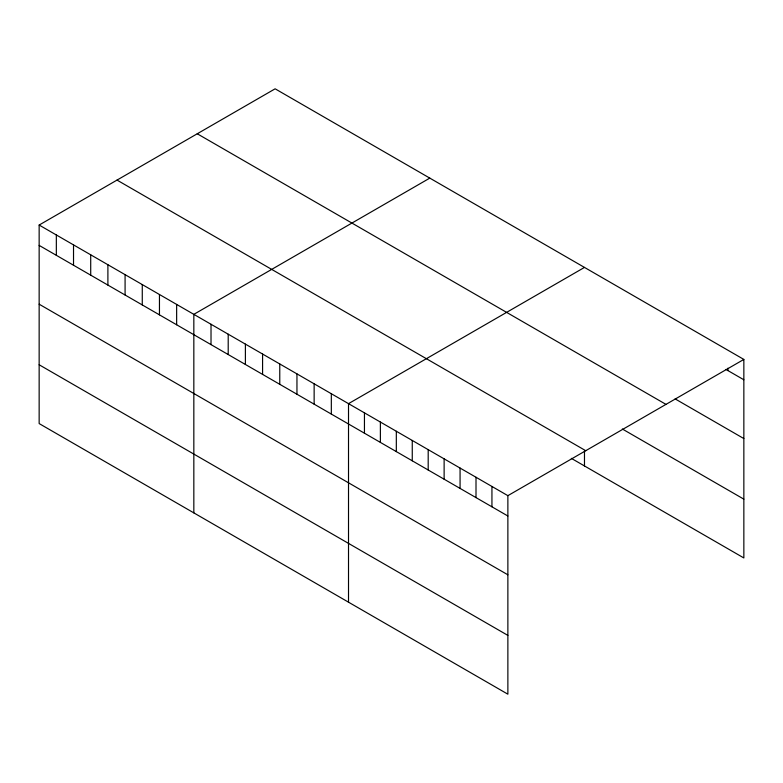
<?xml version="1.0" encoding="UTF-8"?>
<svg xmlns="http://www.w3.org/2000/svg" width="783" height="783" viewBox="0 0 783 783"><rect width="100%" height="100%" fill="white"/><g stroke="black" fill="none" stroke-linecap="round" stroke-linejoin="round"><path stroke-width="1.17" d="M39.15 225.044L507.873 495.659L507.873 694.188L39.15 423.574L39.15 225.044L275.127 88.812L743.85 359.426L743.85 557.956L571.336 458.358M429.798 178.113L193.832 314.345L193.832 512.875M584.48 267.414L348.513 403.656L348.513 602.186M507.873 495.659L743.85 359.426M725.919 369.419L743.85 379.775M675.122 398.89L743.85 438.568M197.247 133.766L665.981 404.38M622.328 428.996L743.85 499.153M117.019 180.09L585.753 450.705M39.15 245.392L507.873 516.007M39.15 304.196L507.873 574.81M39.15 364.77L507.873 635.395M727.916 368.176L727.916 370.574M584.48 450.959L584.48 465.944M491.939 486.458L491.939 506.807M476.005 477.258L476.005 497.606M460.071 468.058L460.071 488.406M444.127 458.858L444.127 479.206M428.193 449.657L428.193 470.006M412.259 440.457L412.259 460.805M396.325 431.257L396.325 451.605M380.381 422.057L380.381 442.405M364.447 412.856L364.447 433.195M331.326 393.732L331.326 414.08M314.14 383.807L314.14 404.155M296.953 373.882L296.953 394.231M279.766 363.958L279.766 384.306M262.579 354.043L262.579 374.382M245.392 344.119L245.392 364.467M228.205 334.194L228.205 354.542M211.018 324.27L211.018 344.618M176.645 304.43L176.645 324.769M159.458 294.506L159.458 314.854M142.271 284.581L142.271 304.93M125.084 274.657L125.084 295.005M107.897 264.732L107.897 285.081M90.711 254.818L90.711 275.156M73.524 244.893L73.524 265.231M56.337 234.969L56.337 255.317"/></g></svg>
